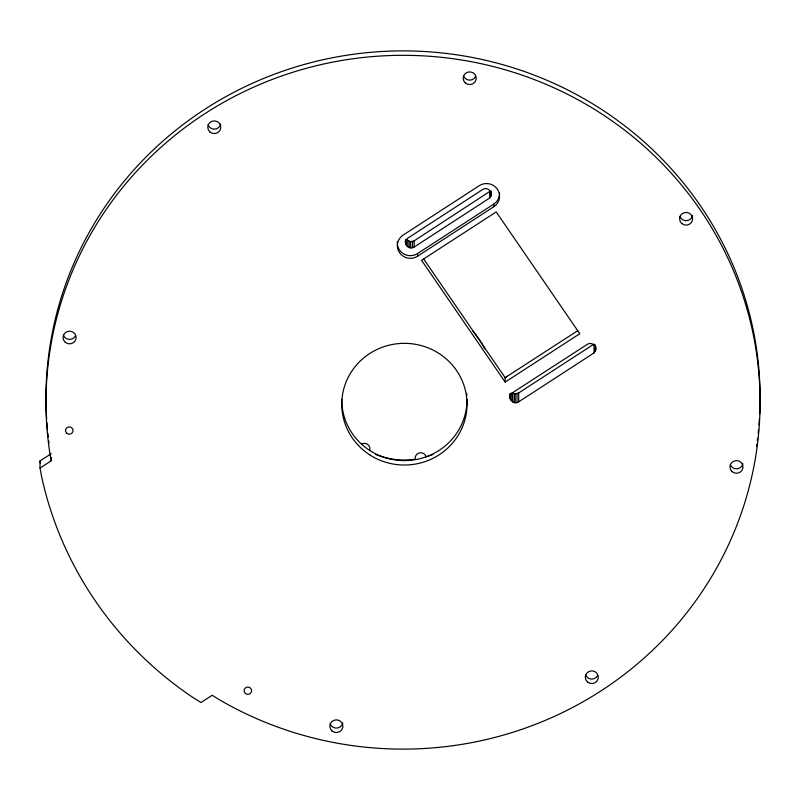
<?xml version="1.0" encoding="UTF-8"?>
<svg xmlns="http://www.w3.org/2000/svg" width="800" height="800" viewBox="0 0 800 800"><rect width="100%" height="100%" fill="white"/><g stroke="black" fill="none" stroke-linecap="round" stroke-linejoin="round"><path stroke-width="1.2" d="M405.51 242.52L407.28 238.49L482.66 189.55C487.89 185.76 494.65 193.75 489.61 198.06L414.23 247C409.66 250.06 404.09 245.03 405.5 240.04M595.77 349.77C596.52 345.56 591.72 342.17 587.93 343.95L512.47 392.76C506.27 396.5 513.01 405.94 518.69 401.83L594.07 352.89L595.77 349.77L595.76 346.44M406.72 245.85L406.7 239.65L410.68 241.7L414.21 240.8L490.21 191.19L490.23 197.39M505.32 377.85L507.25 376.36M40.02 468.05L51.26 460.77L49.9 453.52A357.05 346.89 -0.2 0 1 432.33 56.48A357.05 346.89 -0.2 0 1 742.8 508.8A357.05 346.89 -0.2 0 1 218.58 699.27L212.21 695.26L200.98 702.54L192.69 697.33A369.45 358.94 -0.2 0 1 41.79 477.49L40.02 468.05L40 460.97L51.22 453.7M417.62 256.19L493.77 206.76A13.05 12.68 -0.2 0 0 497.38 189.18A13.05 12.68 -0.2 0 0 479.29 185.67L403.14 235.1A13.05 12.68 -0.2 0 0 399.52 252.68A13.05 12.68 -0.2 0 0 417.62 256.19L417.61 253.54L493.76 204.1A13.05 12.68 -0.2 0 0 499.54 192.74M505.15 382.1L421.56 260.32L496.21 211.94L579.8 333.72L505.15 382.1L505.13 377.67L577.76 330.67M512.56 401.89L512.52 393.03L515.14 393.88L518.66 392.98L594.04 344.04L594.07 352.89M428.86 455.96L426.17 456.81A5.61 5.45 -0.2 0 0 419.52 452.92A5.61 5.45 -0.2 0 0 415.23 459.21L411.48 459.67A74.78 72.65 -0.2 0 1 375.82 454.52M423.65 258.96L505.13 377.67M40 460.97L40.44 463.33M595.17 344.83L595.19 351.47M518.66 392.98L518.69 401.83M516.97 393.71L517.01 402.57M515.14 393.88L515.17 402.73M514.22 393.74L514.25 402.59M511.16 392.94L511.19 400.68M510.27 393.58L510.29 399.12M510.04 393.82L510.06 398.25M493.76 204.1L493.77 206.76M491.3 191.21L491.31 194.93M491.08 192.09L491.09 195.81M489.59 191.86L489.61 198.06M414.21 240.8L414.23 247M412.52 241.53L412.54 247.73M410.68 241.7L410.71 247.9M409.77 241.56L409.79 247.76M408.07 240.86L408.09 247.05M405.81 239.32L405.83 244.28M51.25 457.45L51.26 460.77M342.77 723.01A6.54 6.36 -0.2 0 1 330.16 723.8M597.63 675.58A6.54 6.36 -0.2 0 1 585.57 674.81M742.89 463.73A6.54 6.36 -0.2 0 1 730.28 464.53M692.51 215.6A6.54 6.36 -0.2 0 1 679.9 216.39M475.55 76.62A6.54 6.36 -0.2 0 1 463.49 75.85M220.69 124.05A6.54 6.36 -0.2 0 1 208.08 124.84M75.44 335.9A6.54 6.36 -0.2 0 1 63.37 335.12M467 399.3A62.62 60.84 -0.2 0 1 404.34 460.6A62.62 60.84 -0.2 0 1 341.75 399.25M466.67 393.51A62.62 60.84 -0.2 0 1 466.84 395.44M472.52 330.68A89.73 87.18 -0.2 0 1 484.88 348.93M361.89 443.85A5.61 5.45 -0.2 0 1 369.78 450.19M433.05 454.43A74.78 72.65 -0.2 0 1 429.76 455.67M417.61 253.54A13.05 12.68 -0.2 0 1 397.4 241.6M46.63 419A357.05 346.89 -0.2 0 1 400.57 50.9A357.05 346.89 -0.2 0 1 759.68 414.09M759.41 418.93A357.05 346.89 -0.2 0 1 758.97 424.97M758.55 429.8A357.05 346.89 -0.2 0 1 758.18 433.41M757.63 438.22A357.05 346.89 -0.2 0 1 757.33 440.63M756.85 444.23A357.05 346.89 -0.2 0 1 756.51 446.63M49.02 443.1A357.05 346.89 -0.2 0 1 48.7 440.7M48.26 437.09A357.05 346.89 -0.2 0 1 47.86 433.48M47.49 429.86A357.05 346.89 -0.2 0 1 46.88 422.63M66.82 433.27L65.74 431.7A3.74 3.63 -0.2 0 1 69.37 426.91A3.74 3.63 -0.2 0 1 72.77 431.86A3.74 3.63 -0.2 0 1 66.82 433.27M245.4 693.44L244.33 691.88A3.74 3.63 -0.2 0 1 247.95 687.08A3.74 3.63 -0.2 0 1 251.35 692.03A3.74 3.63 -0.2 0 1 245.4 693.44M332.06 730.97A6.54 6.36 -0.2 0 0 342.79 727.44A6.54 6.36 -0.2 0 0 334.28 720.17A6.54 6.36 -0.2 0 0 332.06 730.97M65.27 342.29A6.54 6.36 -0.2 0 0 76 338.76A6.54 6.36 -0.2 0 0 67.49 331.49A6.54 6.36 -0.2 0 0 65.27 342.29M209.97 132.01A6.54 6.36 -0.2 0 0 220.71 128.48A6.54 6.36 -0.2 0 0 212.2 121.21A6.54 6.36 -0.2 0 0 209.97 132.01M465.38 83.01A6.54 6.36 -0.2 0 0 476.12 79.48A6.54 6.36 -0.2 0 0 467.61 72.21A6.54 6.36 -0.2 0 0 465.38 83.01M681.79 223.56A6.54 6.36 -0.2 0 0 692.53 220.03A6.54 6.36 -0.2 0 0 684.01 212.76A6.54 6.36 -0.2 0 0 681.79 223.56M732.17 471.69A6.54 6.36 -0.2 0 0 742.91 468.16A6.54 6.36 -0.2 0 0 734.39 460.9A6.54 6.36 -0.2 0 0 732.17 471.69M587.47 681.97A6.54 6.36 -0.2 0 0 598.2 678.44A6.54 6.36 -0.2 0 0 589.69 671.18A6.54 6.36 -0.2 0 0 587.47 681.97M370.09 455.09A62.62 60.84 -0.2 0 0 466.92 407.58A62.62 60.84 -0.2 0 0 376.17 349.88A62.62 60.84 -0.2 0 0 370.09 455.09"/></g></svg>
